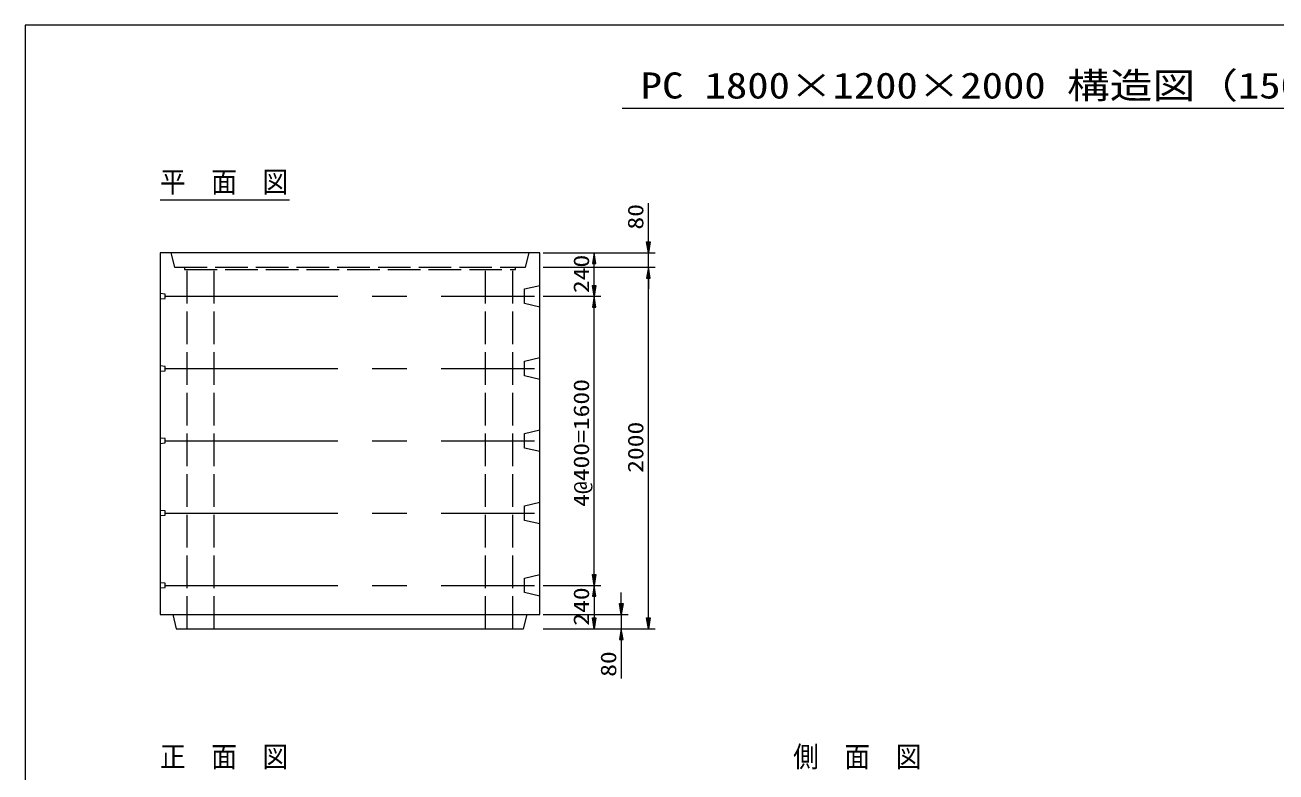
# Model space of a CAD drawing. Units: millimetres on the paper. Extents: x 18 to 410, y 10 to 287.
# Drawn here: x 18 to 248.5, y 149.3 to 287 of the extents above; entities that cross this region are included whole.
import ezdxf
from ezdxf.enums import TextEntityAlignment as Align

# ---------------------------------------------------------------- set-up
doc = ezdxf.new("R2010")
doc.units = ezdxf.units.MM
doc.linetypes.add('DASHED', pattern=[7.5, 6, -1.5])
doc.linetypes.add('USER1', pattern=[50.8, 31.75, -6.35, 6.35, -6.35])
for name, color, linetype, lineweight in [('0_7', 7, 'Continuous', 13), ('Layer1', 3, 'Continuous', 13), ('Layer2', 6, 'USER1', 13), ('Layer3', 7, 'Continuous', 13), ('Layer4', 4, 'DASHED', 13), ('Layer7', 9, 'Continuous', 13)]:
    doc.layers.add(name, color=color, linetype=linetype, lineweight=lineweight)
doc.styles.add('ＭＳ ゴシック', font='')
doc.styles.get('ＭＳ ゴシック').set_extended_font_data('MS Gothic')

msp = doc.modelspace()

# ---------------------------------------------------------------- hatches: boundary and pattern name
at = {"layer": 'Layer1'}
for points in [[(132.542, 246.992), (133.208, 246.992), (132.875, 244.992)], [(122.542, 242.992), (123.208, 242.992), (122.875, 244.992)], [(132.542, 240.325), (133.208, 240.325), (132.875, 242.325)], [(132.542, 240.325), (133.208, 240.325), (132.875, 242.325)], [(122.542, 238.992), (123.208, 238.992), (122.875, 236.992)], [(122.542, 234.992), (123.208, 234.992), (122.875, 236.992)], [(122.542, 185.658), (123.208, 185.658), (122.875, 183.658)], [(122.542, 181.658), (123.208, 181.658), (122.875, 183.658)], [(127.542, 180.325), (128.208, 180.325), (127.875, 178.325)], [(122.542, 177.658), (123.208, 177.658), (122.875, 175.658)], [(132.542, 177.658), (133.208, 177.658), (132.875, 175.658)], [(127.542, 173.658), (128.208, 173.658), (127.875, 175.658)]]:
    msp.add_hatch(color=256, dxfattribs=at).paths.add_polyline_path(points)

# ---------------------------------------------------------------- linework, layer by layer
at = {"layer": '0_7'}
for p, q in [((410, 287), (18, 287)), ((18, 287), (18, 10))]:
    msp.add_line(p, q, dxfattribs=at)
at = {"layer": 'Layer1'}
for p, q in [((132.875, 246.992), (132.875, 254.127)), ((113.5, 244.992), (124.125, 244.992)), ((113.5, 244.992), (134.125, 244.992)), ((132.875, 242.325), (132.875, 244.992)), ((113.5, 242.325), (134.125, 242.325)), ((113.5, 242.325), (134.125, 242.325)), ((122.875, 238.992), (122.875, 242.992)), ((132.875, 240.325), (132.875, 238.325)), ((132.875, 177.658), (132.875, 240.325)), ((113.5, 236.992), (124.125, 236.992)), ((113.5, 236.992), (124.125, 236.992)), ((122.875, 185.658), (122.875, 234.992)), ((113.5, 183.658), (124.125, 183.658)), ((113.5, 183.658), (124.125, 183.658)), ((127.875, 180.325), (127.875, 182.325)), ((122.875, 181.658), (122.875, 177.658)), ((113.5, 178.325), (129.125, 178.325)), ((127.875, 178.325), (127.875, 175.658)), ((113.5, 175.658), (124.125, 175.658)), ((113.5, 175.658), (129.125, 175.658)), ((113.5, 175.658), (134.125, 175.658)), ((127.875, 173.658), (127.875, 166.523))]:
    msp.add_line(p, q, dxfattribs=at)
for points in [[(132.542, 246.992), (133.208, 246.992), (132.875, 244.992)], [(122.542, 242.992), (123.208, 242.992), (122.875, 244.992)], [(132.542, 240.325), (133.208, 240.325), (132.875, 242.325)], [(132.542, 240.325), (133.208, 240.325), (132.875, 242.325)], [(122.542, 238.992), (123.208, 238.992), (122.875, 236.992)], [(122.542, 234.992), (123.208, 234.992), (122.875, 236.992)], [(122.542, 185.658), (123.208, 185.658), (122.875, 183.658)], [(122.542, 181.658), (123.208, 181.658), (122.875, 183.658)], [(127.542, 180.325), (128.208, 180.325), (127.875, 178.325)], [(122.542, 177.658), (123.208, 177.658), (122.875, 175.658)], [(132.542, 177.658), (133.208, 177.658), (132.875, 175.658)], [(127.542, 173.658), (128.208, 173.658), (127.875, 175.658)]]:
    msp.add_lwpolyline(points, close=True, dxfattribs=at)
at = {"layer": 'Layer2'}
for p, q in [((43.875, 236.992), (111.875, 236.992)), ((43.875, 223.658), (111.875, 223.658)), ((43.875, 210.325), (111.875, 210.325)), ((43.875, 196.992), (111.875, 196.992)), ((43.875, 183.658), (111.875, 183.658))]:
    msp.add_line(p, q, dxfattribs=at)
at = {"layer": 'Layer3'}
for p, q in [((112.875, 244.992), (42.875, 244.992)), ((42.875, 244.992), (42.875, 178.325)), ((112.875, 178.325), (112.875, 244.992)), ((42.875, 178.325), (112.875, 178.325)), ((45.208, 178.325), (45.875, 175.658)), ((109.875, 175.658), (110.542, 178.325)), ((45.875, 175.658), (109.875, 175.658))]:
    msp.add_line(p, q, dxfattribs=at)
at = {"layer": 'Layer4'}
for p, q in [((44.875, 244.992), (45.542, 242.325)), ((110.208, 242.325), (110.875, 244.992)), ((45.542, 242.325), (110.208, 242.325)), ((47.375, 242.325), (47.375, 241.925)), ((108.375, 241.925), (108.375, 242.325)), ((47.375, 241.925), (108.375, 241.925)), ((47.875, 175.658), (47.875, 241.925)), ((52.875, 175.658), (52.875, 241.925)), ((102.875, 175.658), (102.875, 241.925)), ((107.875, 175.658), (107.875, 241.925)), ((43.808, 237.392), (42.875, 237.458)), ((110.008, 238.325), (112.875, 238.992)), ((110.008, 235.658), (110.008, 238.325)), ((42.875, 236.525), (43.808, 236.592)), ((43.808, 236.592), (43.808, 237.392)), ((112.875, 234.992), (110.008, 235.658)), ((43.808, 224.058), (42.875, 224.125)), ((43.808, 223.258), (43.808, 224.058)), ((110.008, 224.992), (112.875, 225.658)), ((110.008, 222.325), (110.008, 224.992)), ((42.875, 223.192), (43.808, 223.258)), ((112.875, 221.658), (110.008, 222.325)), ((110.008, 211.658), (112.875, 212.325)), ((43.808, 210.725), (42.875, 210.792)), ((42.875, 209.858), (43.808, 209.925)), ((43.808, 209.925), (43.808, 210.725)), ((110.008, 208.992), (110.008, 211.658)), ((112.875, 208.325), (110.008, 208.992)), ((110.008, 198.325), (112.875, 198.992)), ((110.008, 195.658), (110.008, 198.325)), ((43.808, 197.392), (42.875, 197.458)), ((42.875, 196.525), (43.808, 196.592)), ((43.808, 196.592), (43.808, 197.392)), ((112.875, 194.992), (110.008, 195.658)), ((110.008, 184.992), (112.875, 185.658)), ((110.008, 182.325), (110.008, 184.992)), ((43.808, 184.058), (42.875, 184.125)), ((42.875, 183.192), (43.808, 183.258)), ((43.808, 183.258), (43.808, 184.058)), ((112.875, 181.658), (110.008, 182.325))]:
    msp.add_line(p, q, dxfattribs=at)
at = {"layer": 'Layer7'}
for p, q in [((294.953, 271.6), (128, 271.6)), ((42.875, 254.785), (66.76, 254.785))]:
    msp.add_line(p, q, dxfattribs=at)

# ---------------------------------------------------------------- texts
at = {"layer": 'Layer1', "color": 9, "style": 'ＭＳ ゴシック', "width": 1.2}
for s, p in [('80', (132.805, 249.274)), ('240', (122.805, 237.563)), ('4@400=1600', (122.805, 198.154)), ('2000', (132.805, 204.42)), ('240', (122.805, 176.23)), ('80', (127.805, 166.805))]:
    msp.add_text(s, height=2.886, rotation=90, dxfattribs=at).set_placement(p, align=Align.BOTTOM_LEFT)
at = {"layer": 'Layer7', "style": 'ＭＳ ゴシック', "width": 1.2}
msp.add_text('PC 1800×1200×2000 構造図（150型／300型）', height=4.811, dxfattribs=at).set_placement((214, 272), align=Align.BOTTOM_CENTER)
at = {"layer": 'Layer7', "style": 'ＭＳ ゴシック', "width": 0.9}
for s, p in [('平\u3000面\u3000図', (42.875, 254.992)), ('側\u3000面\u3000図', (159.542, 148.992)), ('正\u3000面\u3000図', (42.875, 148.992))]:
    msp.add_text(s, height=3.848, dxfattribs=at).set_placement(p, align=Align.BOTTOM_LEFT)

doc.saveas('drawing.dxf')
